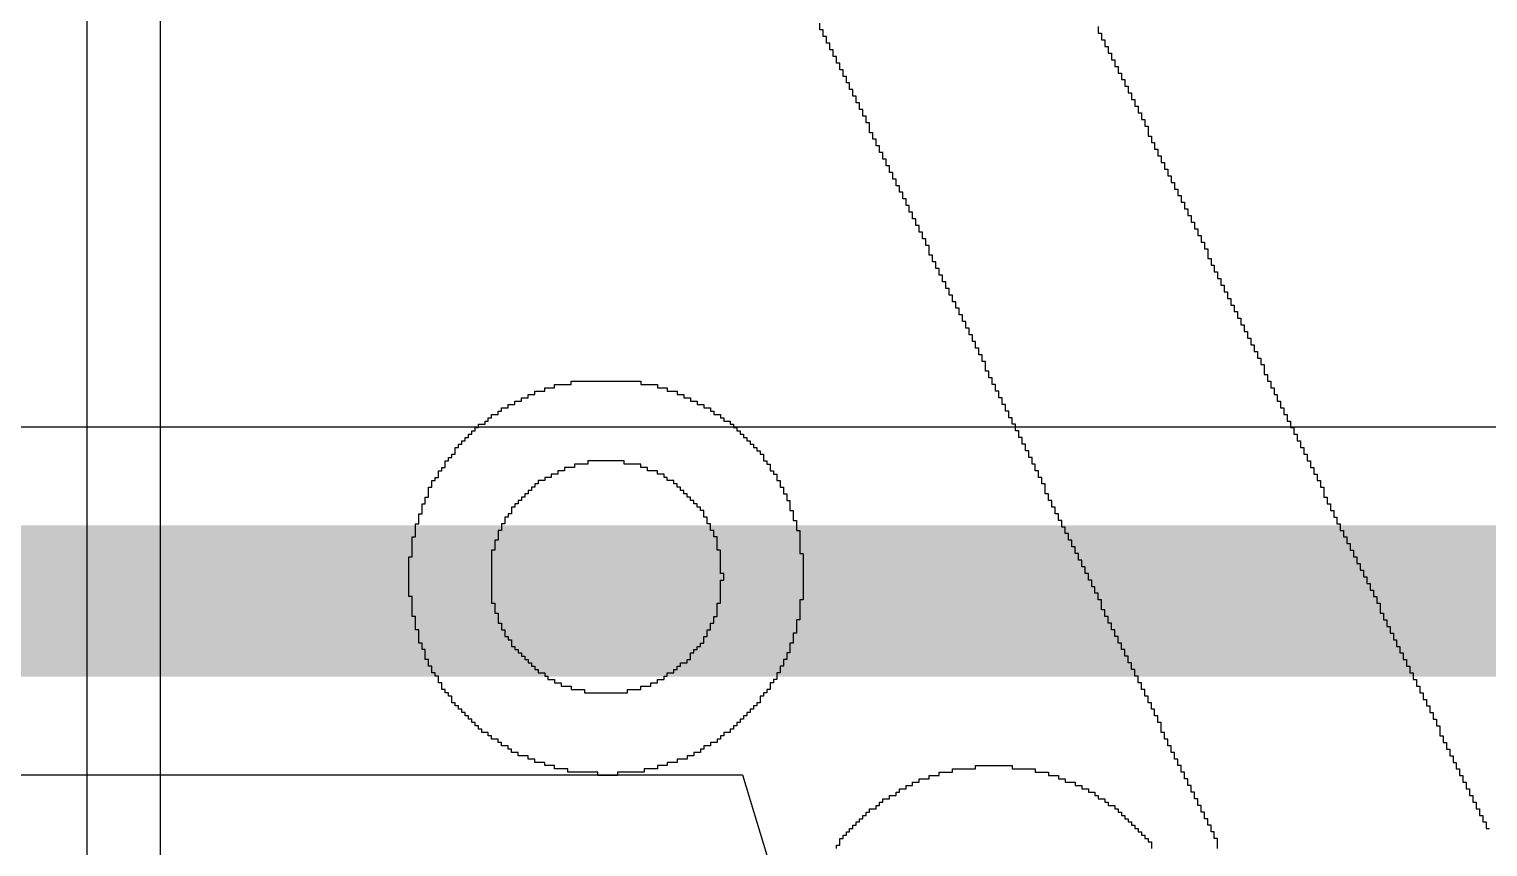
# Model space of a CAD drawing. Header units: inches. Extents: x -0.3 to 9.9, y -0.4 to 5.
# Drawn here: x 2.3156 to 2.3925, y 1.1252 to 1.1684 of the extents above; entities that cross this region are included whole.
import ezdxf

# ---------------------------------------------------------------- set-up
doc = ezdxf.new("R2010")
doc.units = ezdxf.units.IN
doc.header["$MEASUREMENT"] = 0
doc.layers.add('Top Layer', color=1, linetype='Continuous')
doc.layers.add('Top Overlay', color=2, linetype='Continuous')

msp = doc.modelspace()

# ---------------------------------------------------------------- linework, layer by layer
at = {"layer": 'Top Layer'}
for p, q in [((2.643146, 1.147401), (2.091867, 1.147401)), ((2.088232, 1.129048), (2.353213, 1.129048)), ((2.353213, 1.129048), (2.35473, 1.124048))]:
    msp.add_line(p, q, dxfattribs=at)
msp.add_lwpolyline([(2.087776, 1.138224, 0.008, 0.008, 0), (2.674776, 1.138224, 0.008, 0.008, 0)], format="xyseb", dxfattribs=at)
at = {"layer": 'Top Overlay'}
for p, q in [((2.322494, 1.19792), (2.322494, 1.081084)), ((2.318646, 1.084932), (2.318646, 1.194072)), ((2.3573, 1.168361), (2.3573, 1.168711)), ((2.357475, 1.168361), (2.3573, 1.168361)), ((2.357475, 1.168011), (2.357475, 1.168361)), ((2.371992, 1.168536), (2.371992, 1.168186)), ((2.35765, 1.168011), (2.357475, 1.168011)), ((2.35765, 1.167661), (2.35765, 1.168011)), ((2.357825, 1.167661), (2.35765, 1.167661)), ((2.357825, 1.167312), (2.357825, 1.167661)), ((2.371992, 1.168186), (2.372167, 1.168186)), ((2.372167, 1.168186), (2.372167, 1.167836)), ((2.372167, 1.167836), (2.372342, 1.167836)), ((2.372342, 1.167836), (2.372342, 1.167487)), ((2.372342, 1.167487), (2.372517, 1.167487)), ((2.372517, 1.167487), (2.372517, 1.167137)), ((2.358, 1.167312), (2.357825, 1.167312)), ((2.358, 1.166962), (2.358, 1.167312)), ((2.358174, 1.166962), (2.358, 1.166962)), ((2.358174, 1.166612), (2.358174, 1.166962)), ((2.372517, 1.167137), (2.372691, 1.167137)), ((2.372691, 1.167137), (2.372691, 1.166787)), ((2.372691, 1.166787), (2.372866, 1.166787)), ((2.372866, 1.166787), (2.372866, 1.166437)), ((2.358349, 1.166612), (2.358174, 1.166612)), ((2.358349, 1.166262), (2.358349, 1.166612)), ((2.358524, 1.166262), (2.358349, 1.166262)), ((2.358524, 1.165912), (2.358524, 1.166262)), ((2.358699, 1.165912), (2.358524, 1.165912)), ((2.358699, 1.165563), (2.358699, 1.165912)), ((2.372866, 1.166437), (2.373041, 1.166437)), ((2.373041, 1.166437), (2.373041, 1.166087)), ((2.373041, 1.166087), (2.373216, 1.166087)), ((2.373216, 1.166087), (2.373216, 1.165738)), ((2.358874, 1.165563), (2.358699, 1.165563)), ((2.358874, 1.165213), (2.358874, 1.165563)), ((2.359049, 1.165213), (2.358874, 1.165213)), ((2.359049, 1.164863), (2.359049, 1.165213)), ((2.373216, 1.165738), (2.373391, 1.165738)), ((2.373391, 1.165738), (2.373391, 1.165388)), ((2.373391, 1.165388), (2.373566, 1.165388)), ((2.373566, 1.165388), (2.373566, 1.165038)), ((2.359224, 1.164863), (2.359049, 1.164863)), ((2.359224, 1.164513), (2.359224, 1.164863)), ((2.359399, 1.164513), (2.359224, 1.164513)), ((2.359399, 1.164163), (2.359399, 1.164513)), ((2.373566, 1.165038), (2.373741, 1.165038)), ((2.373741, 1.165038), (2.373741, 1.164688)), ((2.373741, 1.164688), (2.373916, 1.164688)), ((2.373916, 1.164688), (2.373916, 1.164338)), ((2.359574, 1.164163), (2.359399, 1.164163)), ((2.359574, 1.163814), (2.359574, 1.164163)), ((2.359748, 1.163814), (2.359574, 1.163814)), ((2.359748, 1.163464), (2.359748, 1.163814)), ((2.373916, 1.164338), (2.374091, 1.164338)), ((2.374091, 1.164338), (2.374091, 1.163989)), ((2.374091, 1.163989), (2.374266, 1.163989)), ((2.374266, 1.163989), (2.374266, 1.163639)), ((2.374266, 1.163639), (2.37444, 1.163639)), ((2.37444, 1.163639), (2.37444, 1.163289)), ((2.359923, 1.163464), (2.359748, 1.163464)), ((2.359923, 1.162939), (2.359923, 1.163464)), ((2.360098, 1.162939), (2.359923, 1.162939)), ((2.360098, 1.162589), (2.360098, 1.162939)), ((2.37444, 1.163289), (2.374615, 1.163289)), ((2.374615, 1.163289), (2.374615, 1.162764)), ((2.360273, 1.162589), (2.360098, 1.162589)), ((2.360273, 1.162239), (2.360273, 1.162589)), ((2.360448, 1.162239), (2.360273, 1.162239)), ((2.360448, 1.16189), (2.360448, 1.162239)), ((2.374615, 1.162764), (2.37479, 1.162764)), ((2.37479, 1.162764), (2.37479, 1.162414)), ((2.37479, 1.162414), (2.374965, 1.162414)), ((2.374965, 1.162414), (2.374965, 1.162065)), ((2.374965, 1.162065), (2.37514, 1.162065)), ((2.37514, 1.162065), (2.37514, 1.161715)), ((2.360623, 1.16189), (2.360448, 1.16189)), ((2.360623, 1.16154), (2.360623, 1.16189)), ((2.360798, 1.16154), (2.360623, 1.16154)), ((2.360798, 1.16119), (2.360798, 1.16154)), ((2.37514, 1.161715), (2.375315, 1.161715)), ((2.375315, 1.161715), (2.375315, 1.161365)), ((2.375315, 1.161365), (2.37549, 1.161365)), ((2.37549, 1.161365), (2.37549, 1.161015)), ((2.360973, 1.16119), (2.360798, 1.16119)), ((2.360973, 1.16084), (2.360973, 1.16119)), ((2.361148, 1.16084), (2.360973, 1.16084)), ((2.361148, 1.16049), (2.361148, 1.16084)), ((2.37549, 1.161015), (2.375665, 1.161015)), ((2.375665, 1.161015), (2.375665, 1.160665)), ((2.375665, 1.160665), (2.37584, 1.160665)), ((2.37584, 1.160665), (2.37584, 1.160316)), ((2.361323, 1.16049), (2.361148, 1.16049)), ((2.361323, 1.160141), (2.361323, 1.16049)), ((2.361498, 1.160141), (2.361323, 1.160141)), ((2.361498, 1.159791), (2.361498, 1.160141)), ((2.361673, 1.159791), (2.361498, 1.159791)), ((2.361673, 1.159441), (2.361673, 1.159791)), ((2.37584, 1.160316), (2.376015, 1.160316)), ((2.376015, 1.160316), (2.376015, 1.159966)), ((2.376015, 1.159966), (2.37619, 1.159966)), ((2.37619, 1.159966), (2.37619, 1.159616)), ((2.361847, 1.159441), (2.361673, 1.159441)), ((2.361847, 1.159091), (2.361847, 1.159441)), ((2.362022, 1.159091), (2.361847, 1.159091)), ((2.362022, 1.158741), (2.362022, 1.159091)), ((2.37619, 1.159616), (2.376364, 1.159616)), ((2.376364, 1.159616), (2.376364, 1.159266)), ((2.376364, 1.159266), (2.376539, 1.159266)), ((2.376539, 1.159266), (2.376539, 1.158916)), ((2.362197, 1.158741), (2.362022, 1.158741)), ((2.362197, 1.158392), (2.362197, 1.158741)), ((2.362372, 1.158392), (2.362197, 1.158392)), ((2.362372, 1.158042), (2.362372, 1.158392)), ((2.376539, 1.158916), (2.376714, 1.158916)), ((2.376714, 1.158916), (2.376714, 1.158566)), ((2.376714, 1.158566), (2.376889, 1.158566)), ((2.376889, 1.158566), (2.376889, 1.158217)), ((2.376889, 1.158217), (2.377064, 1.158217)), ((2.377064, 1.158217), (2.377064, 1.157867)), ((2.362547, 1.158042), (2.362372, 1.158042)), ((2.362547, 1.157692), (2.362547, 1.158042)), ((2.362722, 1.157692), (2.362547, 1.157692)), ((2.362722, 1.157342), (2.362722, 1.157692)), ((2.377064, 1.157867), (2.377239, 1.157867)), ((2.377239, 1.157867), (2.377239, 1.157517)), ((2.377239, 1.157517), (2.377414, 1.157517)), ((2.377414, 1.157517), (2.377414, 1.157167)), ((2.362897, 1.157342), (2.362722, 1.157342)), ((2.362897, 1.156992), (2.362897, 1.157342)), ((2.363072, 1.156992), (2.362897, 1.156992)), ((2.363072, 1.156468), (2.363072, 1.156992)), ((2.377414, 1.157167), (2.377589, 1.157167)), ((2.377589, 1.157167), (2.377589, 1.156817)), ((2.377589, 1.156817), (2.377764, 1.156817)), ((2.377764, 1.156817), (2.377764, 1.156293)), ((2.363247, 1.156468), (2.363072, 1.156468)), ((2.363247, 1.156118), (2.363247, 1.156468)), ((2.363421, 1.156118), (2.363247, 1.156118)), ((2.363421, 1.155768), (2.363421, 1.156118)), ((2.377764, 1.156293), (2.377938, 1.156293)), ((2.377938, 1.156293), (2.377938, 1.155943)), ((2.377938, 1.155943), (2.378113, 1.155943)), ((2.378113, 1.155943), (2.378113, 1.155593)), ((2.363596, 1.155768), (2.363421, 1.155768)), ((2.363596, 1.155418), (2.363596, 1.155768)), ((2.363771, 1.155418), (2.363596, 1.155418)), ((2.363771, 1.155068), (2.363771, 1.155418)), ((2.378113, 1.155593), (2.378288, 1.155593)), ((2.378288, 1.155593), (2.378288, 1.155243)), ((2.378288, 1.155243), (2.378463, 1.155243)), ((2.378463, 1.155243), (2.378463, 1.154894)), ((2.363946, 1.155068), (2.363771, 1.155068)), ((2.363946, 1.154719), (2.363946, 1.155068)), ((2.364121, 1.154719), (2.363946, 1.154719)), ((2.364121, 1.154369), (2.364121, 1.154719)), ((2.364296, 1.154369), (2.364121, 1.154369)), ((2.364296, 1.154019), (2.364296, 1.154369)), ((2.378463, 1.154894), (2.378638, 1.154894)), ((2.378638, 1.154894), (2.378638, 1.154544)), ((2.378638, 1.154544), (2.378813, 1.154544)), ((2.378813, 1.154544), (2.378813, 1.154194)), ((2.364471, 1.154019), (2.364296, 1.154019)), ((2.364471, 1.153669), (2.364471, 1.154019)), ((2.364646, 1.153669), (2.364471, 1.153669)), ((2.364646, 1.153319), (2.364646, 1.153669)), ((2.378813, 1.154194), (2.378988, 1.154194)), ((2.378988, 1.154194), (2.378988, 1.153844)), ((2.378988, 1.153844), (2.379163, 1.153844)), ((2.379163, 1.153844), (2.379163, 1.153494)), ((2.364821, 1.153319), (2.364646, 1.153319)), ((2.364821, 1.152969), (2.364821, 1.153319)), ((2.364996, 1.152969), (2.364821, 1.152969)), ((2.364996, 1.15262), (2.364996, 1.152969)), ((2.379163, 1.153494), (2.379338, 1.153494)), ((2.379338, 1.153494), (2.379338, 1.153144)), ((2.379338, 1.153144), (2.379513, 1.153144)), ((2.379513, 1.153144), (2.379513, 1.152795)), ((2.365171, 1.15262), (2.364996, 1.15262)), ((2.365171, 1.15227), (2.365171, 1.15262)), ((2.365346, 1.15227), (2.365171, 1.15227)), ((2.365346, 1.15192), (2.365346, 1.15227)), ((2.379513, 1.152795), (2.379688, 1.152795)), ((2.379688, 1.152795), (2.379688, 1.152445)), ((2.379688, 1.152445), (2.379863, 1.152445)), ((2.379863, 1.152445), (2.379863, 1.152095)), ((2.379863, 1.152095), (2.380037, 1.152095)), ((2.380037, 1.152095), (2.380037, 1.151745)), ((2.36552, 1.15192), (2.365346, 1.15192)), ((2.36552, 1.15157), (2.36552, 1.15192)), ((2.365695, 1.15157), (2.36552, 1.15157)), ((2.365695, 1.15122), (2.365695, 1.15157)), ((2.380037, 1.151745), (2.380212, 1.151745)), ((2.380212, 1.151745), (2.380212, 1.151395)), ((2.380212, 1.151395), (2.380387, 1.151395)), ((2.380387, 1.151395), (2.380387, 1.151046)), ((2.36587, 1.15122), (2.365695, 1.15122)), ((2.36587, 1.150871), (2.36587, 1.15122)), ((2.366045, 1.150871), (2.36587, 1.150871)), ((2.366045, 1.150346), (2.366045, 1.150871)), ((2.380387, 1.151046), (2.380562, 1.151046)), ((2.380562, 1.151046), (2.380562, 1.150696)), ((2.380562, 1.150696), (2.380737, 1.150696)), ((2.380737, 1.150696), (2.380737, 1.150171)), ((2.344182, 1.149646), (2.344182, 1.149821)), ((2.344182, 1.149821), (2.347855, 1.149821)), ((2.347855, 1.149821), (2.347855, 1.149646)), ((2.36622, 1.150346), (2.366045, 1.150346)), ((2.36622, 1.149996), (2.36622, 1.150346)), ((2.366395, 1.149996), (2.36622, 1.149996)), ((2.366395, 1.149646), (2.366395, 1.149996)), ((2.380737, 1.150171), (2.380912, 1.150171)), ((2.380912, 1.150171), (2.380912, 1.149821)), ((2.380912, 1.149821), (2.381087, 1.149821)), ((2.381087, 1.149821), (2.381087, 1.149471)), ((2.341908, 1.148947), (2.341908, 1.149122)), ((2.341908, 1.149122), (2.342258, 1.149122)), ((2.342258, 1.149122), (2.342258, 1.149296)), ((2.342258, 1.149296), (2.342783, 1.149296)), ((2.342783, 1.149296), (2.342783, 1.149471)), ((2.342783, 1.149471), (2.343308, 1.149471)), ((2.343308, 1.149471), (2.343308, 1.149646)), ((2.343308, 1.149646), (2.344182, 1.149646)), ((2.347855, 1.149646), (2.34873, 1.149646)), ((2.34873, 1.149646), (2.34873, 1.149471)), ((2.34873, 1.149471), (2.349254, 1.149471)), ((2.349254, 1.149471), (2.349254, 1.149296)), ((2.349254, 1.149296), (2.349779, 1.149296)), ((2.349779, 1.149296), (2.349779, 1.149122)), ((2.349779, 1.149122), (2.350129, 1.149122)), ((2.350129, 1.149122), (2.350129, 1.148947)), ((2.36657, 1.149646), (2.366395, 1.149646)), ((2.36657, 1.149296), (2.36657, 1.149646)), ((2.366745, 1.149296), (2.36657, 1.149296)), ((2.366745, 1.148947), (2.366745, 1.149296)), ((2.381087, 1.149471), (2.381262, 1.149471)), ((2.381262, 1.149471), (2.381262, 1.149122)), ((2.381262, 1.149122), (2.381437, 1.149122)), ((2.381437, 1.149122), (2.381437, 1.148772)), ((2.340334, 1.148072), (2.340334, 1.148247)), ((2.340334, 1.148247), (2.340509, 1.148247)), ((2.340509, 1.148247), (2.340509, 1.148422)), ((2.340509, 1.148422), (2.340859, 1.148422)), ((2.340859, 1.148422), (2.340859, 1.148597)), ((2.340859, 1.148597), (2.341209, 1.148597)), ((2.341209, 1.148597), (2.341209, 1.148772)), ((2.341209, 1.148772), (2.341559, 1.148772)), ((2.341559, 1.148772), (2.341559, 1.148947)), ((2.341559, 1.148947), (2.341908, 1.148947)), ((2.350129, 1.148947), (2.350479, 1.148947)), ((2.350479, 1.148947), (2.350479, 1.148772)), ((2.350479, 1.148772), (2.350828, 1.148772)), ((2.350828, 1.148772), (2.350828, 1.148597)), ((2.350828, 1.148597), (2.351178, 1.148597)), ((2.351178, 1.148597), (2.351178, 1.148422)), ((2.351178, 1.148422), (2.351528, 1.148422)), ((2.351528, 1.148422), (2.351528, 1.148247)), ((2.351528, 1.148247), (2.351703, 1.148247)), ((2.351703, 1.148247), (2.351703, 1.148072)), ((2.36692, 1.148947), (2.366745, 1.148947)), ((2.36692, 1.148597), (2.36692, 1.148947)), ((2.367094, 1.148597), (2.36692, 1.148597)), ((2.367094, 1.148247), (2.367094, 1.148597)), ((2.367269, 1.148247), (2.367094, 1.148247)), ((2.367269, 1.147897), (2.367269, 1.148247)), ((2.381437, 1.148772), (2.381611, 1.148772)), ((2.381611, 1.148772), (2.381611, 1.148422)), ((2.381611, 1.148422), (2.381786, 1.148422)), ((2.381786, 1.148422), (2.381786, 1.148072)), ((2.339285, 1.147373), (2.339285, 1.147547)), ((2.339285, 1.147547), (2.339635, 1.147547)), ((2.339635, 1.147547), (2.339635, 1.147722)), ((2.339635, 1.147722), (2.339809, 1.147722)), ((2.339809, 1.147722), (2.339809, 1.147897)), ((2.339809, 1.147897), (2.339984, 1.147897)), ((2.339984, 1.147897), (2.339984, 1.148072)), ((2.339984, 1.148072), (2.340334, 1.148072)), ((2.351703, 1.148072), (2.352053, 1.148072)), ((2.352053, 1.148072), (2.352053, 1.147897)), ((2.352053, 1.147897), (2.352228, 1.147897)), ((2.352228, 1.147897), (2.352228, 1.147722)), ((2.352228, 1.147722), (2.352578, 1.147722)), ((2.352578, 1.147722), (2.352578, 1.147547)), ((2.352578, 1.147547), (2.352752, 1.147547)), ((2.352752, 1.147547), (2.352752, 1.147373)), ((2.367444, 1.147897), (2.367269, 1.147897)), ((2.367444, 1.147547), (2.367444, 1.147897)), ((2.367619, 1.147547), (2.367444, 1.147547)), ((2.367619, 1.147198), (2.367619, 1.147547)), ((2.381786, 1.148072), (2.381961, 1.148072)), ((2.381961, 1.148072), (2.381961, 1.147722)), ((2.381961, 1.147722), (2.382136, 1.147722)), ((2.382136, 1.147722), (2.382136, 1.147373)), ((2.33841, 1.146498), (2.33841, 1.146673)), ((2.33841, 1.146673), (2.338585, 1.146673)), ((2.338585, 1.146673), (2.338585, 1.146848)), ((2.338585, 1.146848), (2.33876, 1.146848)), ((2.33876, 1.146848), (2.33876, 1.147023)), ((2.33876, 1.147023), (2.338935, 1.147023)), ((2.338935, 1.147023), (2.338935, 1.147198)), ((2.338935, 1.147198), (2.33911, 1.147198)), ((2.33911, 1.147198), (2.33911, 1.147373)), ((2.33911, 1.147373), (2.339285, 1.147373)), ((2.352752, 1.147373), (2.352927, 1.147373)), ((2.352927, 1.147373), (2.352927, 1.147198)), ((2.352927, 1.147198), (2.353102, 1.147198)), ((2.353102, 1.147198), (2.353102, 1.147023)), ((2.353102, 1.147023), (2.353277, 1.147023)), ((2.353277, 1.147023), (2.353277, 1.146848)), ((2.353277, 1.146848), (2.353452, 1.146848)), ((2.353452, 1.146848), (2.353452, 1.146673)), ((2.353452, 1.146673), (2.353627, 1.146673)), ((2.353627, 1.146673), (2.353627, 1.146498)), ((2.367794, 1.147198), (2.367619, 1.147198)), ((2.367794, 1.146848), (2.367794, 1.147198)), ((2.367969, 1.146848), (2.367794, 1.146848)), ((2.367969, 1.146498), (2.367969, 1.146848)), ((2.382136, 1.147373), (2.382311, 1.147373)), ((2.382311, 1.147373), (2.382311, 1.147023)), ((2.382311, 1.147023), (2.382486, 1.147023)), ((2.382486, 1.147023), (2.382486, 1.146673)), ((2.382486, 1.146673), (2.382661, 1.146673)), ((2.382661, 1.146673), (2.382661, 1.146323)), ((2.337886, 1.145798), (2.337886, 1.145973)), ((2.337886, 1.145973), (2.33806, 1.145973)), ((2.33806, 1.145973), (2.33806, 1.146323)), ((2.33806, 1.146323), (2.338235, 1.146323)), ((2.338235, 1.146323), (2.338235, 1.146498)), ((2.338235, 1.146498), (2.33841, 1.146498)), ((2.353627, 1.146498), (2.353802, 1.146498)), ((2.353802, 1.146498), (2.353802, 1.146323)), ((2.353802, 1.146323), (2.353977, 1.146323)), ((2.353977, 1.146323), (2.353977, 1.146148)), ((2.353977, 1.146148), (2.354152, 1.146148)), ((2.354152, 1.146148), (2.354152, 1.145973)), ((2.354152, 1.145973), (2.354326, 1.145973)), ((2.354326, 1.145973), (2.354326, 1.145624)), ((2.368144, 1.146498), (2.367969, 1.146498)), ((2.368144, 1.146148), (2.368144, 1.146498)), ((2.368319, 1.146148), (2.368144, 1.146148)), ((2.368319, 1.145798), (2.368319, 1.146148)), ((2.382661, 1.146323), (2.382836, 1.146323)), ((2.382836, 1.146323), (2.382836, 1.145973)), ((2.382836, 1.145973), (2.383011, 1.145973)), ((2.383011, 1.145973), (2.383011, 1.145624)), ((2.337361, 1.145099), (2.337361, 1.145274)), ((2.337361, 1.145274), (2.337536, 1.145274)), ((2.337536, 1.145274), (2.337536, 1.145624)), ((2.337536, 1.145624), (2.337711, 1.145624)), ((2.337711, 1.145624), (2.337711, 1.145798)), ((2.337711, 1.145798), (2.337886, 1.145798)), ((2.344357, 1.145274), (2.343832, 1.145274)), ((2.343832, 1.145274), (2.343832, 1.145099)), ((2.345057, 1.145449), (2.344357, 1.145449)), ((2.344357, 1.145449), (2.344357, 1.145274)), ((2.34698, 1.145624), (2.345057, 1.145624)), ((2.345057, 1.145624), (2.345057, 1.145449)), ((2.34698, 1.145449), (2.34698, 1.145624)), ((2.347855, 1.145449), (2.34698, 1.145449)), ((2.347855, 1.145274), (2.347855, 1.145449)), ((2.348205, 1.145274), (2.347855, 1.145274)), ((2.348205, 1.145099), (2.348205, 1.145274)), ((2.354326, 1.145624), (2.354501, 1.145624)), ((2.354501, 1.145624), (2.354501, 1.145449)), ((2.354501, 1.145449), (2.354676, 1.145449)), ((2.354676, 1.145449), (2.354676, 1.145099)), ((2.368494, 1.145798), (2.368319, 1.145798)), ((2.368494, 1.145449), (2.368494, 1.145798)), ((2.368669, 1.145449), (2.368494, 1.145449)), ((2.368669, 1.145099), (2.368669, 1.145449)), ((2.383011, 1.145624), (2.383186, 1.145624)), ((2.383186, 1.145624), (2.383186, 1.145274)), ((2.383186, 1.145274), (2.383361, 1.145274)), ((2.383361, 1.145274), (2.383361, 1.144924)), ((2.336836, 1.144224), (2.336836, 1.144574)), ((2.336836, 1.144574), (2.337011, 1.144574)), ((2.337011, 1.144574), (2.337011, 1.144749)), ((2.337011, 1.144749), (2.337186, 1.144749)), ((2.337186, 1.144749), (2.337186, 1.145099)), ((2.337186, 1.145099), (2.337361, 1.145099)), ((2.342433, 1.144399), (2.342258, 1.144399)), ((2.342258, 1.144399), (2.342258, 1.144224)), ((2.342783, 1.144574), (2.342433, 1.144574)), ((2.342433, 1.144574), (2.342433, 1.144399)), ((2.343133, 1.144749), (2.342783, 1.144749)), ((2.342783, 1.144749), (2.342783, 1.144574)), ((2.343482, 1.144924), (2.343133, 1.144924)), ((2.343133, 1.144924), (2.343133, 1.144749)), ((2.343832, 1.145099), (2.343482, 1.145099)), ((2.343482, 1.145099), (2.343482, 1.144924)), ((2.34873, 1.145099), (2.348205, 1.145099)), ((2.34873, 1.144924), (2.34873, 1.145099)), ((2.349079, 1.144924), (2.34873, 1.144924)), ((2.349079, 1.144749), (2.349079, 1.144924)), ((2.349254, 1.144749), (2.349079, 1.144749)), ((2.349254, 1.144574), (2.349254, 1.144749)), ((2.349604, 1.144574), (2.349254, 1.144574)), ((2.349604, 1.144399), (2.349604, 1.144574)), ((2.349779, 1.144399), (2.349604, 1.144399)), ((2.349779, 1.144224), (2.349779, 1.144399)), ((2.354676, 1.145099), (2.354851, 1.145099)), ((2.354851, 1.145099), (2.354851, 1.144924)), ((2.354851, 1.144924), (2.355026, 1.144924)), ((2.355026, 1.144924), (2.355026, 1.144574)), ((2.355026, 1.144574), (2.355201, 1.144574)), ((2.355201, 1.144574), (2.355201, 1.144224)), ((2.368844, 1.145099), (2.368669, 1.145099)), ((2.368844, 1.144749), (2.368844, 1.145099)), ((2.369018, 1.144749), (2.368844, 1.144749)), ((2.369018, 1.144399), (2.369018, 1.144749)), ((2.369193, 1.144399), (2.369018, 1.144399)), ((2.369193, 1.143874), (2.369193, 1.144399)), ((2.383361, 1.144924), (2.383535, 1.144924)), ((2.383535, 1.144924), (2.383535, 1.144574)), ((2.383535, 1.144574), (2.38371, 1.144574)), ((2.38371, 1.144574), (2.38371, 1.144224)), ((2.336486, 1.14335), (2.336486, 1.1437)), ((2.336486, 1.1437), (2.336661, 1.1437)), ((2.336661, 1.1437), (2.336661, 1.144224)), ((2.336661, 1.144224), (2.336836, 1.144224)), ((2.341733, 1.1437), (2.341559, 1.1437)), ((2.341559, 1.1437), (2.341559, 1.143525)), ((2.341908, 1.143874), (2.341733, 1.143874)), ((2.341733, 1.143874), (2.341733, 1.1437)), ((2.342083, 1.144049), (2.341908, 1.144049)), ((2.341908, 1.144049), (2.341908, 1.143874)), ((2.342258, 1.144224), (2.342083, 1.144224)), ((2.342083, 1.144224), (2.342083, 1.144049)), ((2.349954, 1.144224), (2.349779, 1.144224)), ((2.349954, 1.144049), (2.349954, 1.144224)), ((2.350129, 1.144049), (2.349954, 1.144049)), ((2.350129, 1.143874), (2.350129, 1.144049)), ((2.350304, 1.143874), (2.350129, 1.143874)), ((2.350304, 1.1437), (2.350304, 1.143874)), ((2.350479, 1.1437), (2.350304, 1.1437)), ((2.350479, 1.143525), (2.350479, 1.1437)), ((2.355201, 1.144224), (2.355376, 1.144224)), ((2.355376, 1.144224), (2.355376, 1.143874)), ((2.355376, 1.143874), (2.355551, 1.143874)), ((2.355551, 1.143874), (2.355551, 1.143525)), ((2.369368, 1.143874), (2.369193, 1.143874)), ((2.369368, 1.143525), (2.369368, 1.143874)), ((2.38371, 1.144224), (2.383885, 1.144224)), ((2.383885, 1.144224), (2.383885, 1.1437)), ((2.383885, 1.1437), (2.38406, 1.1437)), ((2.38406, 1.1437), (2.38406, 1.14335)), ((2.336136, 1.1423), (2.336136, 1.142825)), ((2.336136, 1.142825), (2.336311, 1.142825)), ((2.336311, 1.142825), (2.336311, 1.14335)), ((2.336311, 1.14335), (2.336486, 1.14335)), ((2.341034, 1.142825), (2.340859, 1.142825)), ((2.340859, 1.142825), (2.340859, 1.14265)), ((2.341209, 1.143175), (2.341034, 1.143175)), ((2.341034, 1.143175), (2.341034, 1.142825)), ((2.341384, 1.14335), (2.341209, 1.14335)), ((2.341209, 1.14335), (2.341209, 1.143175)), ((2.341559, 1.143525), (2.341384, 1.143525)), ((2.341384, 1.143525), (2.341384, 1.14335)), ((2.350653, 1.143525), (2.350479, 1.143525)), ((2.350653, 1.14335), (2.350653, 1.143525)), ((2.350828, 1.14335), (2.350653, 1.14335)), ((2.350828, 1.143175), (2.350828, 1.14335)), ((2.351003, 1.143175), (2.350828, 1.143175)), ((2.351003, 1.143), (2.351003, 1.143175)), ((2.351178, 1.143), (2.351003, 1.143)), ((2.351178, 1.14265), (2.351178, 1.143)), ((2.355551, 1.143525), (2.355726, 1.143525)), ((2.355726, 1.143525), (2.355726, 1.143)), ((2.355726, 1.143), (2.355901, 1.143)), ((2.355901, 1.143), (2.355901, 1.142475)), ((2.369543, 1.143525), (2.369368, 1.143525)), ((2.369543, 1.143175), (2.369543, 1.143525)), ((2.369718, 1.143175), (2.369543, 1.143175)), ((2.369718, 1.142825), (2.369718, 1.143175)), ((2.369893, 1.142825), (2.369718, 1.142825)), ((2.369893, 1.142475), (2.369893, 1.142825)), ((2.38406, 1.14335), (2.384235, 1.14335)), ((2.384235, 1.14335), (2.384235, 1.143)), ((2.384235, 1.143), (2.38441, 1.143)), ((2.38441, 1.143), (2.38441, 1.14265)), ((2.335962, 1.141601), (2.335962, 1.1423)), ((2.335962, 1.1423), (2.336136, 1.1423)), ((2.340684, 1.1423), (2.340509, 1.1423)), ((2.340509, 1.1423), (2.340509, 1.141951)), ((2.340859, 1.14265), (2.340684, 1.14265)), ((2.340684, 1.14265), (2.340684, 1.1423)), ((2.351353, 1.14265), (2.351178, 1.14265)), ((2.351353, 1.1423), (2.351353, 1.14265)), ((2.351528, 1.1423), (2.351353, 1.1423)), ((2.351528, 1.141951), (2.351528, 1.1423)), ((2.355901, 1.142475), (2.356076, 1.142475)), ((2.356076, 1.142475), (2.356076, 1.141951)), ((2.370068, 1.142475), (2.369893, 1.142475)), ((2.370068, 1.142125), (2.370068, 1.142475)), ((2.370243, 1.142125), (2.370068, 1.142125)), ((2.370243, 1.141776), (2.370243, 1.142125)), ((2.38441, 1.14265), (2.384585, 1.14265)), ((2.384585, 1.14265), (2.384585, 1.1423)), ((2.384585, 1.1423), (2.38476, 1.1423)), ((2.38476, 1.1423), (2.38476, 1.141951)), ((2.335787, 1.140551), (2.335787, 1.141601)), ((2.335787, 1.141601), (2.335962, 1.141601)), ((2.340334, 1.141426), (2.340159, 1.141426)), ((2.340159, 1.141426), (2.340159, 1.140901)), ((2.340509, 1.141951), (2.340334, 1.141951)), ((2.340334, 1.141951), (2.340334, 1.141426)), ((2.351703, 1.141951), (2.351528, 1.141951)), ((2.351703, 1.141601), (2.351703, 1.141951)), ((2.351878, 1.141601), (2.351703, 1.141601)), ((2.351878, 1.140901), (2.351878, 1.141601)), ((2.356076, 1.141951), (2.35625, 1.141951)), ((2.35625, 1.141951), (2.35625, 1.140726)), ((2.370418, 1.141776), (2.370243, 1.141776)), ((2.370418, 1.141426), (2.370418, 1.141776)), ((2.370593, 1.141426), (2.370418, 1.141426)), ((2.370593, 1.141076), (2.370593, 1.141426)), ((2.38476, 1.141951), (2.384935, 1.141951)), ((2.384935, 1.141951), (2.384935, 1.141601)), ((2.384935, 1.141601), (2.38511, 1.141601)), ((2.38511, 1.141601), (2.38511, 1.141251)), ((2.335612, 1.138453), (2.335612, 1.140551)), ((2.335612, 1.140551), (2.335787, 1.140551)), ((2.340159, 1.140901), (2.339984, 1.140901)), ((2.339984, 1.140901), (2.339984, 1.138103)), ((2.352053, 1.140901), (2.351878, 1.140901)), ((2.352053, 1.139677), (2.352053, 1.140901)), ((2.35625, 1.140726), (2.356425, 1.140726)), ((2.356425, 1.140726), (2.356425, 1.138278)), ((2.370767, 1.141076), (2.370593, 1.141076)), ((2.370767, 1.140726), (2.370767, 1.141076)), ((2.370942, 1.140726), (2.370767, 1.140726)), ((2.370942, 1.140376), (2.370942, 1.140726)), ((2.38511, 1.141251), (2.385285, 1.141251)), ((2.385285, 1.141251), (2.385285, 1.140901)), ((2.385285, 1.140901), (2.385459, 1.140901)), ((2.385459, 1.140901), (2.385459, 1.140551)), ((2.385459, 1.140551), (2.385634, 1.140551)), ((2.385634, 1.140551), (2.385634, 1.140202)), ((2.371117, 1.140376), (2.370942, 1.140376)), ((2.371117, 1.140027), (2.371117, 1.140376)), ((2.371292, 1.140027), (2.371117, 1.140027)), ((2.371292, 1.139677), (2.371292, 1.140027)), ((2.385634, 1.140202), (2.385809, 1.140202)), ((2.385809, 1.140202), (2.385809, 1.139852)), ((2.385809, 1.139852), (2.385984, 1.139852)), ((2.385984, 1.139852), (2.385984, 1.139502)), ((2.352228, 1.139677), (2.352053, 1.139677)), ((2.352053, 1.138103), (2.352053, 1.139327)), ((2.352053, 1.139327), (2.352228, 1.139327)), ((2.352228, 1.139327), (2.352228, 1.139677)), ((2.371467, 1.139677), (2.371292, 1.139677)), ((2.371467, 1.139327), (2.371467, 1.139677)), ((2.371642, 1.139327), (2.371467, 1.139327)), ((2.371642, 1.138977), (2.371642, 1.139327)), ((2.371817, 1.138977), (2.371642, 1.138977)), ((2.371817, 1.138627), (2.371817, 1.138977)), ((2.385984, 1.139502), (2.386159, 1.139502)), ((2.386159, 1.139502), (2.386159, 1.139152)), ((2.386159, 1.139152), (2.386334, 1.139152)), ((2.386334, 1.139152), (2.386334, 1.138802)), ((2.335787, 1.138453), (2.335612, 1.138453)), ((2.335787, 1.137403), (2.335787, 1.138453)), ((2.356425, 1.138278), (2.35625, 1.138278)), ((2.35625, 1.138278), (2.35625, 1.137228)), ((2.371992, 1.138627), (2.371817, 1.138627)), ((2.371992, 1.138278), (2.371992, 1.138627)), ((2.372167, 1.138278), (2.371992, 1.138278)), ((2.372167, 1.137753), (2.372167, 1.138278)), ((2.386334, 1.138802), (2.386509, 1.138802)), ((2.386509, 1.138802), (2.386509, 1.138453)), ((2.386509, 1.138453), (2.386684, 1.138453)), ((2.386684, 1.138453), (2.386684, 1.138103)), ((2.339984, 1.138103), (2.340159, 1.138103)), ((2.340159, 1.138103), (2.340159, 1.137578)), ((2.340159, 1.137578), (2.340334, 1.137578)), ((2.340334, 1.137578), (2.340334, 1.137053)), ((2.351878, 1.137403), (2.351878, 1.138103)), ((2.351878, 1.138103), (2.352053, 1.138103)), ((2.372342, 1.137753), (2.372167, 1.137753)), ((2.372342, 1.137403), (2.372342, 1.137753)), ((2.386684, 1.138103), (2.386859, 1.138103)), ((2.386859, 1.138103), (2.386859, 1.137578)), ((2.386859, 1.137578), (2.387033, 1.137578)), ((2.387033, 1.137578), (2.387033, 1.137228)), ((2.335962, 1.137403), (2.335787, 1.137403)), ((2.335962, 1.136704), (2.335962, 1.137403)), ((2.336136, 1.136704), (2.335962, 1.136704)), ((2.336136, 1.136004), (2.336136, 1.136704)), ((2.340334, 1.137053), (2.340509, 1.137053)), ((2.340509, 1.137053), (2.340509, 1.136704)), ((2.340509, 1.136704), (2.340684, 1.136704)), ((2.340684, 1.136704), (2.340684, 1.136354)), ((2.351353, 1.136354), (2.351353, 1.136704)), ((2.351353, 1.136704), (2.351528, 1.136704)), ((2.351528, 1.136704), (2.351528, 1.137053)), ((2.351528, 1.137053), (2.351703, 1.137053)), ((2.351703, 1.137053), (2.351703, 1.137403)), ((2.351703, 1.137403), (2.351878, 1.137403)), ((2.35625, 1.137228), (2.356076, 1.137228)), ((2.356076, 1.137228), (2.356076, 1.137053)), ((2.356076, 1.137053), (2.356076, 1.136878)), ((2.356076, 1.136878), (2.356076, 1.136529)), ((2.372517, 1.137403), (2.372342, 1.137403)), ((2.372517, 1.137053), (2.372517, 1.137403)), ((2.372691, 1.137053), (2.372517, 1.137053)), ((2.372691, 1.136704), (2.372691, 1.137053)), ((2.372866, 1.136704), (2.372691, 1.136704)), ((2.372866, 1.136354), (2.372866, 1.136704)), ((2.387033, 1.137228), (2.387208, 1.137228)), ((2.387208, 1.137228), (2.387208, 1.136878)), ((2.387208, 1.136878), (2.387383, 1.136878)), ((2.387383, 1.136878), (2.387383, 1.136529)), ((2.336311, 1.136004), (2.336136, 1.136004)), ((2.336311, 1.135654), (2.336311, 1.136004)), ((2.340684, 1.136354), (2.340859, 1.136354)), ((2.340859, 1.136354), (2.340859, 1.136179)), ((2.340859, 1.136179), (2.341034, 1.136179)), ((2.341034, 1.136179), (2.341034, 1.135829)), ((2.351003, 1.135829), (2.351003, 1.136004)), ((2.351003, 1.136004), (2.351178, 1.136004)), ((2.351178, 1.136004), (2.351178, 1.136354)), ((2.351178, 1.136354), (2.351353, 1.136354)), ((2.355901, 1.136004), (2.355726, 1.136004)), ((2.355726, 1.136004), (2.355726, 1.135479)), ((2.356076, 1.136529), (2.355901, 1.136529)), ((2.355901, 1.136529), (2.355901, 1.136004)), ((2.373041, 1.136354), (2.372866, 1.136354)), ((2.373041, 1.136004), (2.373041, 1.136354)), ((2.373216, 1.136004), (2.373041, 1.136004)), ((2.373216, 1.135654), (2.373216, 1.136004)), ((2.387383, 1.136529), (2.387558, 1.136529)), ((2.387558, 1.136529), (2.387558, 1.136179)), ((2.387558, 1.136179), (2.387733, 1.136179)), ((2.387733, 1.136179), (2.387733, 1.135829)), ((2.336486, 1.135654), (2.336311, 1.135654)), ((2.336486, 1.135129), (2.336486, 1.135654)), ((2.336661, 1.135129), (2.336486, 1.135129)), ((2.336661, 1.13478), (2.336661, 1.135129)), ((2.341034, 1.135829), (2.341209, 1.135829)), ((2.341209, 1.135829), (2.341209, 1.135654)), ((2.341209, 1.135654), (2.341384, 1.135654)), ((2.341384, 1.135654), (2.341384, 1.135479)), ((2.341384, 1.135479), (2.341559, 1.135479)), ((2.341559, 1.135479), (2.341559, 1.135304)), ((2.341559, 1.135304), (2.341733, 1.135304)), ((2.341733, 1.135304), (2.341733, 1.135129)), ((2.341733, 1.135129), (2.341908, 1.135129)), ((2.341908, 1.135129), (2.341908, 1.134954)), ((2.350304, 1.134954), (2.350304, 1.135129)), ((2.350304, 1.135129), (2.350479, 1.135129)), ((2.350479, 1.135129), (2.350479, 1.135479)), ((2.350479, 1.135479), (2.350653, 1.135479)), ((2.350653, 1.135479), (2.350653, 1.135654)), ((2.350653, 1.135654), (2.350828, 1.135654)), ((2.350828, 1.135654), (2.350828, 1.135829)), ((2.350828, 1.135829), (2.351003, 1.135829)), ((2.355551, 1.135129), (2.355376, 1.135129)), ((2.355376, 1.135129), (2.355376, 1.13478)), ((2.355726, 1.135479), (2.355551, 1.135479)), ((2.355551, 1.135479), (2.355551, 1.135129)), ((2.373391, 1.135654), (2.373216, 1.135654)), ((2.373391, 1.135304), (2.373391, 1.135654)), ((2.373566, 1.135304), (2.373391, 1.135304)), ((2.373566, 1.134954), (2.373566, 1.135304)), ((2.387733, 1.135829), (2.387908, 1.135829)), ((2.387908, 1.135829), (2.387908, 1.135479)), ((2.387908, 1.135479), (2.388083, 1.135479)), ((2.388083, 1.135479), (2.388083, 1.135129)), ((2.388083, 1.135129), (2.388258, 1.135129)), ((2.388258, 1.135129), (2.388258, 1.13478)), ((2.336836, 1.13478), (2.336661, 1.13478)), ((2.336836, 1.13443), (2.336836, 1.13478)), ((2.337011, 1.13443), (2.336836, 1.13443)), ((2.337011, 1.134255), (2.337011, 1.13443)), ((2.341908, 1.134954), (2.342083, 1.134954)), ((2.342083, 1.134954), (2.342083, 1.13478)), ((2.342083, 1.13478), (2.342258, 1.13478)), ((2.342258, 1.13478), (2.342258, 1.134605)), ((2.342258, 1.134605), (2.342433, 1.134605)), ((2.342433, 1.134605), (2.342433, 1.13443)), ((2.342433, 1.13443), (2.342783, 1.13443)), ((2.342783, 1.13443), (2.342783, 1.134255)), ((2.349254, 1.134255), (2.349254, 1.13443)), ((2.349254, 1.13443), (2.349604, 1.13443)), ((2.349604, 1.13443), (2.349604, 1.134605)), ((2.349604, 1.134605), (2.349779, 1.134605)), ((2.349779, 1.134605), (2.349779, 1.13478)), ((2.349779, 1.13478), (2.349954, 1.13478)), ((2.349954, 1.13478), (2.349954, 1.134954)), ((2.349954, 1.134954), (2.350304, 1.134954)), ((2.355201, 1.13443), (2.355026, 1.13443)), ((2.355026, 1.13443), (2.355026, 1.13408)), ((2.355376, 1.13478), (2.355201, 1.13478)), ((2.355201, 1.13478), (2.355201, 1.13443)), ((2.373741, 1.134954), (2.373566, 1.134954)), ((2.373741, 1.134605), (2.373741, 1.134954)), ((2.373916, 1.134605), (2.373741, 1.134605)), ((2.373916, 1.134255), (2.373916, 1.134605)), ((2.388258, 1.13478), (2.388433, 1.13478)), ((2.388433, 1.13478), (2.388433, 1.13443)), ((2.388433, 1.13443), (2.388608, 1.13443)), ((2.388608, 1.13443), (2.388608, 1.13408)), ((2.337186, 1.134255), (2.337011, 1.134255)), ((2.337186, 1.133905), (2.337186, 1.134255)), ((2.337361, 1.133905), (2.337186, 1.133905)), ((2.337361, 1.133555), (2.337361, 1.133905)), ((2.342783, 1.134255), (2.342958, 1.134255)), ((2.342958, 1.134255), (2.342958, 1.13408)), ((2.342958, 1.13408), (2.343308, 1.13408)), ((2.343308, 1.13408), (2.343308, 1.133905)), ((2.343308, 1.133905), (2.343657, 1.133905)), ((2.343657, 1.133905), (2.343657, 1.13373)), ((2.343657, 1.13373), (2.344182, 1.13373)), ((2.344182, 1.13373), (2.344182, 1.133555)), ((2.347855, 1.133555), (2.347855, 1.13373)), ((2.347855, 1.13373), (2.34838, 1.13373)), ((2.34838, 1.13373), (2.34838, 1.133905)), ((2.34838, 1.133905), (2.34873, 1.133905)), ((2.34873, 1.133905), (2.34873, 1.13408)), ((2.34873, 1.13408), (2.349079, 1.13408)), ((2.349079, 1.13408), (2.349079, 1.134255)), ((2.349079, 1.134255), (2.349254, 1.134255)), ((2.354851, 1.133905), (2.354676, 1.133905)), ((2.354676, 1.133905), (2.354676, 1.133555)), ((2.355026, 1.13408), (2.354851, 1.13408)), ((2.354851, 1.13408), (2.354851, 1.133905)), ((2.374091, 1.134255), (2.373916, 1.134255)), ((2.374091, 1.133905), (2.374091, 1.134255)), ((2.374266, 1.133905), (2.374091, 1.133905)), ((2.374266, 1.133555), (2.374266, 1.133905)), ((2.388608, 1.13408), (2.388783, 1.13408)), ((2.388783, 1.13408), (2.388783, 1.13373)), ((2.388783, 1.13373), (2.388958, 1.13373)), ((2.388958, 1.13373), (2.388958, 1.13338)), ((2.337536, 1.133555), (2.337361, 1.133555)), ((2.337536, 1.13338), (2.337536, 1.133555)), ((2.337711, 1.13338), (2.337536, 1.13338)), ((2.337711, 1.133205), (2.337711, 1.13338)), ((2.337886, 1.133205), (2.337711, 1.133205)), ((2.337886, 1.132856), (2.337886, 1.133205)), ((2.33806, 1.132856), (2.337886, 1.132856)), ((2.33806, 1.132681), (2.33806, 1.132856)), ((2.344182, 1.133555), (2.344882, 1.133555)), ((2.344882, 1.133555), (2.344882, 1.13338)), ((2.344882, 1.13338), (2.347155, 1.13338)), ((2.347155, 1.13338), (2.347155, 1.133555)), ((2.347155, 1.133555), (2.347855, 1.133555)), ((2.354152, 1.132856), (2.353977, 1.132856)), ((2.353977, 1.132856), (2.353977, 1.132681)), ((2.354326, 1.133205), (2.354152, 1.133205)), ((2.354152, 1.133205), (2.354152, 1.132856)), ((2.354501, 1.13338), (2.354326, 1.13338)), ((2.354326, 1.13338), (2.354326, 1.133205)), ((2.354676, 1.133555), (2.354501, 1.133555)), ((2.354501, 1.133555), (2.354501, 1.13338)), ((2.37444, 1.133555), (2.374266, 1.133555)), ((2.37444, 1.133205), (2.37444, 1.133555)), ((2.374615, 1.133205), (2.37444, 1.133205)), ((2.374615, 1.132856), (2.374615, 1.133205)), ((2.37479, 1.132856), (2.374615, 1.132856)), ((2.37479, 1.132506), (2.37479, 1.132856)), ((2.388958, 1.13338), (2.389132, 1.13338)), ((2.389132, 1.13338), (2.389132, 1.133031)), ((2.389132, 1.133031), (2.389307, 1.133031)), ((2.389307, 1.133031), (2.389307, 1.132681)), ((2.338235, 1.132681), (2.33806, 1.132681)), ((2.338235, 1.132506), (2.338235, 1.132681)), ((2.33841, 1.132506), (2.338235, 1.132506)), ((2.33841, 1.132331), (2.33841, 1.132506)), ((2.338585, 1.132331), (2.33841, 1.132331)), ((2.338585, 1.132156), (2.338585, 1.132331)), ((2.33876, 1.132156), (2.338585, 1.132156)), ((2.33876, 1.131981), (2.33876, 1.132156)), ((2.353452, 1.132156), (2.353277, 1.132156)), ((2.353277, 1.132156), (2.353277, 1.131981)), ((2.353627, 1.132331), (2.353452, 1.132331)), ((2.353452, 1.132331), (2.353452, 1.132156)), ((2.353802, 1.132506), (2.353627, 1.132506)), ((2.353627, 1.132506), (2.353627, 1.132331)), ((2.353977, 1.132681), (2.353802, 1.132681)), ((2.353802, 1.132681), (2.353802, 1.132506)), ((2.374965, 1.132506), (2.37479, 1.132506)), ((2.374965, 1.132156), (2.374965, 1.132506)), ((2.37514, 1.132156), (2.374965, 1.132156)), ((2.37514, 1.131806), (2.37514, 1.132156)), ((2.389307, 1.132681), (2.389482, 1.132681)), ((2.389482, 1.132681), (2.389482, 1.132331)), ((2.389482, 1.132331), (2.389657, 1.132331)), ((2.389657, 1.132331), (2.389657, 1.131981)), ((2.338935, 1.131981), (2.33876, 1.131981)), ((2.338935, 1.131806), (2.338935, 1.131981)), ((2.33911, 1.131806), (2.338935, 1.131806)), ((2.33911, 1.131631), (2.33911, 1.131806)), ((2.339285, 1.131631), (2.33911, 1.131631)), ((2.339285, 1.131456), (2.339285, 1.131631)), ((2.33946, 1.131456), (2.339285, 1.131456)), ((2.33946, 1.131281), (2.33946, 1.131456)), ((2.339809, 1.131281), (2.33946, 1.131281)), ((2.339809, 1.131107), (2.339809, 1.131281)), ((2.352578, 1.131281), (2.352228, 1.131281)), ((2.352228, 1.131281), (2.352228, 1.131107)), ((2.352752, 1.131456), (2.352578, 1.131456)), ((2.352578, 1.131456), (2.352578, 1.131281)), ((2.352927, 1.131631), (2.352752, 1.131631)), ((2.352752, 1.131631), (2.352752, 1.131456)), ((2.353102, 1.131806), (2.352927, 1.131806)), ((2.352927, 1.131806), (2.352927, 1.131631)), ((2.353277, 1.131981), (2.353102, 1.131981)), ((2.353102, 1.131981), (2.353102, 1.131806)), ((2.375315, 1.131806), (2.37514, 1.131806)), ((2.375315, 1.131281), (2.375315, 1.131806)), ((2.37549, 1.131281), (2.375315, 1.131281)), ((2.37549, 1.130932), (2.37549, 1.131281)), ((2.389657, 1.131981), (2.389832, 1.131981)), ((2.389832, 1.131981), (2.389832, 1.131631)), ((2.389832, 1.131631), (2.390007, 1.131631)), ((2.390007, 1.131631), (2.390007, 1.131107)), ((2.339984, 1.131107), (2.339809, 1.131107)), ((2.339984, 1.130932), (2.339984, 1.131107)), ((2.340334, 1.130932), (2.339984, 1.130932)), ((2.340334, 1.130757), (2.340334, 1.130932)), ((2.340509, 1.130757), (2.340334, 1.130757)), ((2.340509, 1.130582), (2.340509, 1.130757)), ((2.340859, 1.130582), (2.340509, 1.130582)), ((2.340859, 1.130407), (2.340859, 1.130582)), ((2.351528, 1.130582), (2.351178, 1.130582)), ((2.351178, 1.130582), (2.351178, 1.130407)), ((2.351878, 1.130757), (2.351528, 1.130757)), ((2.351528, 1.130757), (2.351528, 1.130582)), ((2.352053, 1.130932), (2.351878, 1.130932)), ((2.351878, 1.130932), (2.351878, 1.130757)), ((2.352228, 1.131107), (2.352053, 1.131107)), ((2.352053, 1.131107), (2.352053, 1.130932)), ((2.375665, 1.130932), (2.37549, 1.130932)), ((2.375665, 1.130582), (2.375665, 1.130932)), ((2.37584, 1.130582), (2.375665, 1.130582)), ((2.37584, 1.130232), (2.37584, 1.130582)), ((2.390007, 1.131107), (2.390182, 1.131107)), ((2.390182, 1.131107), (2.390182, 1.130757)), ((2.390182, 1.130757), (2.390357, 1.130757)), ((2.390357, 1.130757), (2.390357, 1.130407)), ((2.341034, 1.130407), (2.340859, 1.130407)), ((2.341034, 1.130232), (2.341034, 1.130407)), ((2.341384, 1.130232), (2.341034, 1.130232)), ((2.341384, 1.130057), (2.341384, 1.130232)), ((2.341908, 1.130057), (2.341384, 1.130057)), ((2.341908, 1.129882), (2.341908, 1.130057)), ((2.342258, 1.129882), (2.341908, 1.129882)), ((2.342258, 1.129707), (2.342258, 1.129882)), ((2.350304, 1.129882), (2.349779, 1.129882)), ((2.349779, 1.129882), (2.349779, 1.129707)), ((2.350653, 1.130057), (2.350304, 1.130057)), ((2.350304, 1.130057), (2.350304, 1.129882)), ((2.351003, 1.130232), (2.350653, 1.130232)), ((2.350653, 1.130232), (2.350653, 1.130057)), ((2.351178, 1.130407), (2.351003, 1.130407)), ((2.351003, 1.130407), (2.351003, 1.130232)), ((2.376015, 1.130232), (2.37584, 1.130232)), ((2.376015, 1.129882), (2.376015, 1.130232)), ((2.37619, 1.129882), (2.376015, 1.129882)), ((2.37619, 1.129532), (2.37619, 1.129882)), ((2.390357, 1.130407), (2.390532, 1.130407)), ((2.390532, 1.130407), (2.390532, 1.130057)), ((2.390532, 1.130057), (2.390706, 1.130057)), ((2.390706, 1.130057), (2.390706, 1.129707)), ((2.342783, 1.129707), (2.342258, 1.129707)), ((2.342783, 1.129532), (2.342783, 1.129707)), ((2.343308, 1.129532), (2.342783, 1.129532)), ((2.343308, 1.129358), (2.343308, 1.129532)), ((2.344007, 1.129358), (2.343308, 1.129358)), ((2.344007, 1.129183), (2.344007, 1.129358)), ((2.345581, 1.129183), (2.344007, 1.129183)), ((2.345581, 1.129008), (2.345581, 1.129183)), ((2.346631, 1.129008), (2.345581, 1.129008)), ((2.34803, 1.129183), (2.346631, 1.129183)), ((2.346631, 1.129183), (2.346631, 1.129008)), ((2.34873, 1.129358), (2.34803, 1.129358)), ((2.34803, 1.129358), (2.34803, 1.129183)), ((2.349254, 1.129532), (2.34873, 1.129532)), ((2.34873, 1.129532), (2.34873, 1.129358)), ((2.349779, 1.129707), (2.349254, 1.129707)), ((2.349254, 1.129707), (2.349254, 1.129532)), ((2.363072, 1.128833), (2.363072, 1.129008)), ((2.363072, 1.129008), (2.363596, 1.129008)), ((2.363596, 1.129008), (2.363596, 1.129183)), ((2.363596, 1.129183), (2.364296, 1.129183)), ((2.364296, 1.129183), (2.364296, 1.129358)), ((2.364296, 1.129358), (2.36552, 1.129358)), ((2.36552, 1.129358), (2.36552, 1.129532)), ((2.36552, 1.129532), (2.367444, 1.129532)), ((2.367444, 1.129532), (2.367444, 1.129358)), ((2.367444, 1.129358), (2.368669, 1.129358)), ((2.368669, 1.129358), (2.368669, 1.129183)), ((2.368669, 1.129183), (2.369368, 1.129183)), ((2.369368, 1.129183), (2.369368, 1.129008)), ((2.369368, 1.129008), (2.369893, 1.129008)), ((2.369893, 1.129008), (2.369893, 1.128833)), ((2.376364, 1.129532), (2.37619, 1.129532)), ((2.376364, 1.129183), (2.376364, 1.129532)), ((2.376539, 1.129183), (2.376364, 1.129183)), ((2.376539, 1.128833), (2.376539, 1.129183)), ((2.390706, 1.129707), (2.390881, 1.129707)), ((2.390881, 1.129707), (2.390881, 1.129358)), ((2.390881, 1.129358), (2.391056, 1.129358)), ((2.391056, 1.129358), (2.391056, 1.129008)), ((2.391056, 1.129008), (2.391231, 1.129008)), ((2.391231, 1.129008), (2.391231, 1.128658)), ((2.361498, 1.128133), (2.361498, 1.128308)), ((2.361498, 1.128308), (2.361847, 1.128308)), ((2.361847, 1.128308), (2.361847, 1.128483)), ((2.361847, 1.128483), (2.362197, 1.128483)), ((2.362197, 1.128483), (2.362197, 1.128658)), ((2.362197, 1.128658), (2.362547, 1.128658)), ((2.362547, 1.128658), (2.362547, 1.128833)), ((2.362547, 1.128833), (2.363072, 1.128833)), ((2.369893, 1.128833), (2.370243, 1.128833)), ((2.370243, 1.128833), (2.370243, 1.128658)), ((2.370243, 1.128658), (2.370767, 1.128658)), ((2.370767, 1.128658), (2.370767, 1.128483)), ((2.370767, 1.128483), (2.371117, 1.128483)), ((2.371117, 1.128483), (2.371117, 1.128308)), ((2.371117, 1.128308), (2.371467, 1.128308)), ((2.371467, 1.128308), (2.371467, 1.128133)), ((2.376714, 1.128833), (2.376539, 1.128833)), ((2.376714, 1.128483), (2.376714, 1.128833)), ((2.376889, 1.128483), (2.376714, 1.128483)), ((2.376889, 1.128133), (2.376889, 1.128483)), ((2.391231, 1.128658), (2.391406, 1.128658)), ((2.391406, 1.128658), (2.391406, 1.128308)), ((2.391406, 1.128308), (2.391581, 1.128308)), ((2.391581, 1.128308), (2.391581, 1.127958)), ((2.360273, 1.127259), (2.360273, 1.127434)), ((2.360273, 1.127434), (2.360448, 1.127434)), ((2.360448, 1.127434), (2.360448, 1.127609)), ((2.360448, 1.127609), (2.360623, 1.127609)), ((2.360623, 1.127609), (2.360623, 1.127783)), ((2.360623, 1.127783), (2.360973, 1.127783)), ((2.360973, 1.127783), (2.360973, 1.127958)), ((2.360973, 1.127958), (2.361323, 1.127958)), ((2.361323, 1.127958), (2.361323, 1.128133)), ((2.361323, 1.128133), (2.361498, 1.128133)), ((2.371467, 1.128133), (2.371817, 1.128133)), ((2.371817, 1.128133), (2.371817, 1.127958)), ((2.371817, 1.127958), (2.371992, 1.127958)), ((2.371992, 1.127958), (2.371992, 1.127783)), ((2.371992, 1.127783), (2.372342, 1.127783)), ((2.372342, 1.127783), (2.372342, 1.127609)), ((2.372342, 1.127609), (2.372517, 1.127609)), ((2.372517, 1.127609), (2.372517, 1.127434)), ((2.372517, 1.127434), (2.372866, 1.127434)), ((2.372866, 1.127434), (2.372866, 1.127259)), ((2.377064, 1.128133), (2.376889, 1.128133)), ((2.377064, 1.127783), (2.377064, 1.128133)), ((2.377239, 1.127783), (2.377064, 1.127783)), ((2.377239, 1.127434), (2.377239, 1.127783)), ((2.377414, 1.127434), (2.377239, 1.127434)), ((2.377414, 1.127084), (2.377414, 1.127434)), ((2.391581, 1.127958), (2.391756, 1.127958)), ((2.391756, 1.127958), (2.391756, 1.127609)), ((2.391756, 1.127609), (2.391931, 1.127609)), ((2.391931, 1.127609), (2.391931, 1.127259)), ((2.359399, 1.126559), (2.359399, 1.126734)), ((2.359399, 1.126734), (2.359574, 1.126734)), ((2.359574, 1.126734), (2.359574, 1.126909)), ((2.359574, 1.126909), (2.359748, 1.126909)), ((2.359748, 1.126909), (2.359748, 1.127084)), ((2.359748, 1.127084), (2.359923, 1.127084)), ((2.359923, 1.127084), (2.359923, 1.127259)), ((2.359923, 1.127259), (2.360273, 1.127259)), ((2.372866, 1.127259), (2.373041, 1.127259)), ((2.373041, 1.127259), (2.373041, 1.127084)), ((2.373041, 1.127084), (2.373216, 1.127084)), ((2.373216, 1.127084), (2.373216, 1.126909)), ((2.373216, 1.126909), (2.373391, 1.126909)), ((2.373391, 1.126909), (2.373391, 1.126734)), ((2.373391, 1.126734), (2.373566, 1.126734)), ((2.373566, 1.126734), (2.373566, 1.126559)), ((2.377589, 1.127084), (2.377414, 1.127084)), ((2.377589, 1.126734), (2.377589, 1.127084)), ((2.377764, 1.126734), (2.377589, 1.126734)), ((2.377764, 1.126384), (2.377764, 1.126734)), ((2.391931, 1.127259), (2.392106, 1.127259)), ((2.392106, 1.127259), (2.392106, 1.126909)), ((2.392106, 1.126909), (2.392281, 1.126909)), ((2.392281, 1.126909), (2.392281, 1.126559)), ((2.358699, 1.125859), (2.358699, 1.126034)), ((2.358699, 1.126034), (2.358874, 1.126034)), ((2.358874, 1.126034), (2.358874, 1.126209)), ((2.358874, 1.126209), (2.359049, 1.126209)), ((2.359049, 1.126209), (2.359049, 1.126384)), ((2.359049, 1.126384), (2.359224, 1.126384)), ((2.359224, 1.126384), (2.359224, 1.126559)), ((2.359224, 1.126559), (2.359399, 1.126559)), ((2.373566, 1.126559), (2.373741, 1.126559)), ((2.373741, 1.126559), (2.373741, 1.126384)), ((2.373741, 1.126384), (2.373916, 1.126384)), ((2.373916, 1.126384), (2.373916, 1.126209)), ((2.373916, 1.126209), (2.374091, 1.126209)), ((2.374091, 1.126209), (2.374091, 1.126034)), ((2.374091, 1.126034), (2.374266, 1.126034)), ((2.374266, 1.126034), (2.374266, 1.125859)), ((2.377938, 1.126384), (2.377764, 1.126384)), ((2.377938, 1.126034), (2.377938, 1.126384)), ((2.378113, 1.126034), (2.377938, 1.126034)), ((2.378113, 1.125684), (2.378113, 1.126034)), ((2.392281, 1.126559), (2.392456, 1.126559)), ((2.392456, 1.126559), (2.392456, 1.126209)), ((2.392456, 1.126209), (2.392631, 1.126209)), ((2.358174, 1.12516), (2.358174, 1.125335)), ((2.358174, 1.125335), (2.358349, 1.125335)), ((2.358349, 1.125335), (2.358349, 1.125684)), ((2.358349, 1.125684), (2.358524, 1.125684)), ((2.358524, 1.125684), (2.358524, 1.125859)), ((2.358524, 1.125859), (2.358699, 1.125859)), ((2.374266, 1.125859), (2.37444, 1.125859)), ((2.37444, 1.125859), (2.37444, 1.125684)), ((2.37444, 1.125684), (2.374615, 1.125684)), ((2.374615, 1.125684), (2.374615, 1.12551)), ((2.374615, 1.12551), (2.37479, 1.12551)), ((2.37479, 1.12551), (2.37479, 1.12516)), ((2.378288, 1.125684), (2.378113, 1.125684)), ((2.378288, 1.12516), (2.378288, 1.125684))]:
    msp.add_line(p, q, dxfattribs=at)

doc.saveas('drawing.dxf')
